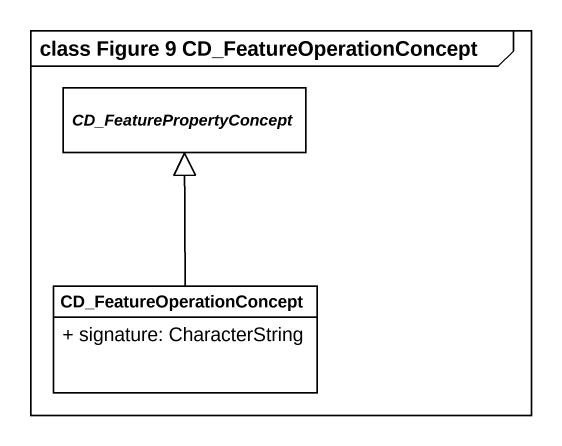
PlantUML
@startuml
mainframe class Figure 9 CD_FeatureOperationConcept
hide circle
hide empty members
skinparam classAttributeIconSize 0
abstract class CD_FeaturePropertyConcept
class CD_FeatureOperationConcept {
  + signature: CharacterString
}
CD_FeatureOperationConcept -up-|> CD_FeaturePropertyConcept
@enduml
